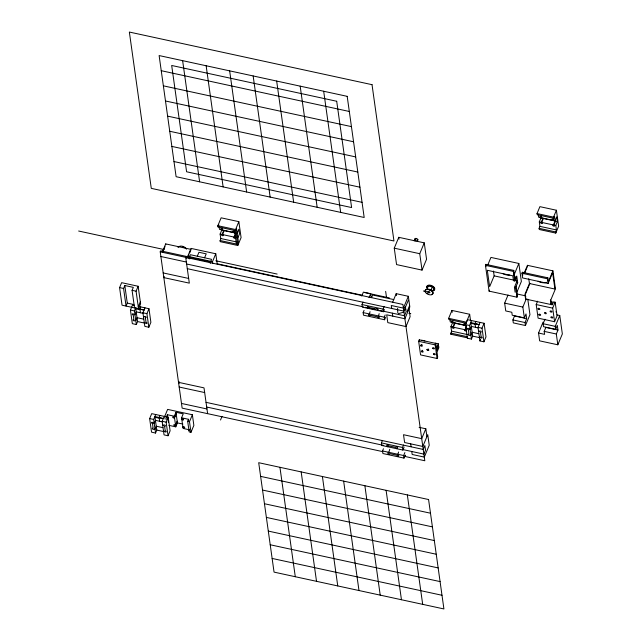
<?xml version="1.0" encoding="UTF-8"?>
<svg xmlns="http://www.w3.org/2000/svg" width="641" height="641" viewBox="0 0 641 641"><rect width="100%" height="100%" fill="white"/><g stroke="black" fill="none" stroke-linecap="round" stroke-linejoin="round"><path stroke-width="0.96" d="M174.448 417.467A0.962 0.537 22.6 0 0 172.998 416.834A0.962 0.537 22.6 0 0 173.134 417.796A0.962 0.537 22.6 0 0 174.488 417.772L176.499 412.54A0.962 0.537 22.6 0 0 176.387 412.379M175.546 425.287A0.962 0.537 22.6 0 0 174.096 424.654A0.962 0.537 22.6 0 0 174.232 425.616A0.962 0.537 22.6 0 0 175.586 425.592L177.253 421.177M174.488 417.772L176.499 412.54M119.579 287.609L121.63 282.673L138.136 286.255L140.603 303.842L138.544 308.77L122.046 305.196L119.579 287.609L123.585 288.474L126.053 306.061L127.279 303.105L124.819 285.517L133.312 287.36L132.078 290.317L134.546 307.904M123.585 288.474L124.819 285.517M138.544 308.77L136.084 291.19L138.136 286.255M139.946 309.178L144.193 310.1L135.66 307.976L137.567 321.566L136.333 324.53L132.326 323.657L130.427 310.068L132.479 305.132L134.081 305.485M136.333 324.53L134.426 310.933L135.66 307.976M382.741 451.633L182.14 408.133L160.218 251.825L160.627 250.839L186.106 256.36L186.387 258.315M138.272 306.775L140.323 301.847M162.309 252.033L165.69 243.9L191.17 249.421M162.758 251.993L165.017 246.569M140.724 306.919L139.906 308.898L140.451 312.76M139.025 306.55L148.976 308.714L150.883 322.303L148.832 327.239L144.826 326.365L142.919 312.776L144.97 307.84M148.832 327.239L146.925 313.641L148.976 308.714M164.248 276.632L163.84 277.617L189.319 283.138L185.698 257.353L186.106 256.36M188.013 258.195L187.749 256.296L191.034 248.404L215.785 253.772L217.251 264.236M187.789 257.562L188.919 254.846M189.672 253.035L190.794 250.327M189.135 258.788L189.824 257.145M197.308 256.216L198.95 252.274L206.226 253.852L204.583 257.794M219.919 240.479L237.635 244.317L238.46 242.346L236.553 228.749L235.728 230.72L218.012 226.882L217.852 225.712L221.137 217.82L238.845 221.658L241.088 237.603L237.803 245.495L220.087 241.649L220.744 238.508L220.119 234.053L221.762 230.103L235.143 233.012M218.012 226.882L218.837 224.911M221.642 229.839L222.299 228.26M222.066 234.494L222.539 234.598A0.962 0.537 22.6 0 1 223.172 235.608A0.962 0.537 22.6 0 1 221.682 235.287A0.962 0.537 22.6 0 1 222.066 234.494L223.829 230.271M210.24 263.363L210.929 261.72M222.539 234.598L224.302 230.367M212.764 263.563L212.5 261.664L215.785 253.772M159.168 417.7L163.415 418.613L154.882 416.49L156.789 430.079L155.555 433.044L151.556 432.17L149.649 418.581L151.701 413.645L164.2 416.362L162.141 421.289L164.048 434.886L168.054 435.752L170.105 430.816L168.198 417.227L166.596 416.882M155.555 433.044L153.648 419.446L155.707 414.519M233.781 232.467L234.438 230.888M237.803 245.495L235.567 229.55L238.845 221.658M159.954 415.44L159.128 417.411L159.673 421.273M234.205 237.122L234.67 237.226A0.962 0.537 22.6 0 1 235.311 238.244A0.962 0.537 22.6 0 1 233.821 237.915A0.962 0.537 22.6 0 1 234.205 237.122L235.608 233.741M234.67 237.226L235.728 234.694M237.178 233.204L238.821 229.262L239.478 233.949L237.835 237.891M165.154 419.198L164.745 416.297L167.621 409.399L192.372 414.759L193.862 425.392L190.986 432.298L189.167 431.898L187.677 421.273L188.502 419.302L181.579 417.796L183.222 413.854L175.946 412.275L174.304 416.217L175.794 426.85L168.879 425.352M236.97 242.747L236.425 244.061L234.518 230.456M166.972 419.591L166.564 416.69L167.389 414.719L174.304 416.217M168.054 435.752L166.147 422.155L168.198 417.227M176.139 413.685L176.555 412.7M175.586 425.592L177.301 421.482M175.794 426.85L177.437 422.908L175.946 412.275M190.986 432.298L189.496 421.666L192.372 414.759M188.975 430.496L189.52 429.182M220.512 420.015L222.026 416.378M361.74 296.07L363.375 292.12L370.658 293.698L371.211 297.656M384.392 309.491L383.47 311.71L362.365 307.135L362.005 304.555L363.03 302.087M369.016 297.648L370.658 293.698M385.626 317.295L384.6 319.755L363.495 315.18L363.135 312.6L364.056 310.38M371.604 297.464L372.637 294.996L393.734 299.571M394.255 248.171L398.774 237.322L424.254 242.851L426.553 259.26L422.042 270.109L396.563 264.589L394.255 248.171L419.743 253.7L422.042 270.109M370.065 311.686L369.224 314.491A0.962 0.537 22.6 0 0 368.391 314.883A0.962 0.537 22.6 0 0 369.384 315.66A0.962 0.537 22.6 0 0 370.21 315.276L377.493 316.854A0.962 0.537 22.6 0 0 378.486 317.64A0.962 0.537 22.6 0 0 379.312 317.247A0.962 0.537 22.6 0 0 378.318 316.462L379.16 313.657M383.47 311.71L383.11 309.13L384.135 306.662M414.118 240.84L414.847 239.085M415.128 241.072L416.225 238.444M384.6 319.755L384.239 317.175L385.161 314.963M417.147 241.497L417.876 239.742M392.709 302.039L396.202 293.658L408.333 296.286L409.823 306.919L404.896 318.753L386.699 314.803L387.797 322.623L405.993 326.565L410.104 316.702L409.006 308.89M419.743 253.7L424.254 242.851M408.333 296.286L403.405 308.121L391.274 305.493L391.691 308.457M408.341 300.244L403.822 311.093L186.627 263.996M407.163 311.43L409.631 305.509M429.318 289.852A3.213 1.787 22.6 0 1 430.824 290.549L432.467 286.607M437.114 346.02L438.668 346.356L438.853 347.718L437.01 352.157L437.691 357.005L437.074 358.479L420.568 354.906L418.661 341.308L419.278 339.826L435.784 343.408L436.465 348.247L438.308 343.808L435.215 343.143M404.102 447.098L402.877 450.054L381.772 445.479L381.411 442.899L382.437 440.431M405.032 455.639L403.998 458.107L382.901 453.532L382.533 450.952L383.462 448.732M427.98 350.491L428.597 349.008M389.776 449.293L388.622 452.834A0.962 0.537 22.6 0 0 387.797 453.227A0.962 0.537 22.6 0 0 388.791 454.012A0.962 0.537 22.6 0 0 389.616 453.62L396.899 455.198A0.962 0.537 22.6 0 0 397.893 455.983A0.962 0.537 22.6 0 0 398.718 455.599A0.962 0.537 22.6 0 0 397.724 454.814L398.566 452.009M437.074 358.479L435.167 344.89L435.784 343.408M466.536 323.336L448.82 319.498L448.652 318.329L451.937 310.436L469.653 314.274L470.574 320.845M438.668 346.356L436.817 350.787L436.649 349.617L438.5 345.179L438.308 343.808M467.674 337.911L450.887 334.265L451.544 331.125L450.919 326.67L452.562 322.727L465.951 325.628M402.877 450.054L402.508 447.474L403.542 445.006M452.875 327.11L453.347 327.214A0.962 0.537 22.6 0 1 453.98 328.224A0.962 0.537 22.6 0 1 452.49 327.904A0.962 0.537 22.6 0 1 452.875 327.11L454.629 322.888M453.347 327.214L455.102 322.984M450.887 334.265L451.617 332.519M403.998 458.107L403.638 455.527L404.872 452.57M516.053 286.623L517.391 296.198L516.983 297.184L489.075 291.134L485.461 265.342L485.87 264.356L513.778 270.406L515.116 279.981M487.921 264.645L490.934 257.418L518.841 263.467L521.365 281.439L516.438 293.282M469.653 314.274L466.368 322.167L448.652 318.329M465.005 329.746L465.478 329.843A0.962 0.537 22.6 0 1 466.111 330.86A0.962 0.537 22.6 0 1 464.621 330.532A0.962 0.537 22.6 0 1 465.005 329.746L466.416 326.365M465.478 329.843L466.183 328.152M419.118 427.339L425.824 428.789L421.714 438.652L403.518 434.71L404.615 442.522L422.812 446.473L427.739 434.63L429.23 445.263L424.302 457.097L412.171 454.469L411.754 451.496M465.318 323.072L467.425 338.224L471.431 339.089L469.524 325.5L471.576 320.564M493.466 271.031L494.147 275.862L489.628 286.711L487.328 270.294L512.808 275.822L513.497 280.702L514.707 280.966L516.758 276.039L517.696 282.681L515.636 287.609L516.983 297.184M475.822 321.486L475.005 323.457L475.542 327.319M489.075 291.134L489.484 290.149M471.431 339.089L472.657 336.132L470.758 322.535L479.292 324.666L475.045 323.745M469.524 325.5L465.518 324.626L467.569 319.699L484.075 323.272L485.982 336.87L483.931 341.797L479.925 340.932L478.018 327.343L480.069 322.407M483.931 341.797L482.024 328.208L484.075 323.272M479.925 340.932L480.542 339.45M538.264 214.543L538.64 217.219L555.138 220.792L554.513 216.338L553.696 218.309L537.19 214.735L537.03 213.565L539.898 206.658L556.404 210.232L558.64 226.177L555.763 233.084L539.265 229.502L539.097 228.332L539.922 226.361L539.297 221.906L540.94 217.956L557.438 221.538L555.795 225.48L556.42 229.935L555.763 233.084M514.707 280.966L513.369 271.391L513.778 270.406M513.914 275.301L518.841 263.467M526.662 318.609L514.531 315.973L512.888 319.923L513.305 322.888L525.436 325.524L525.019 322.551L526.662 318.609L526.005 313.922L524.362 317.864L512.231 315.236L511.814 312.263L505.749 310.949L504.651 303.129L508.041 294.996M540.82 217.692L541.477 216.113M541.244 222.347L541.717 222.451A0.962 0.537 22.6 0 1 542.358 223.461A0.962 0.537 22.6 0 1 540.86 223.14A0.962 0.537 22.6 0 1 541.244 222.347L542.959 218.236M515.116 292.232L514.427 287.352L516.478 282.417L515.685 276.72M541.717 222.451L543.432 218.341M528.761 278.683L529.442 283.514L554.922 289.043L552.614 272.625L548.103 283.474L522.623 277.946L521.966 273.258L522.375 272.273L547.855 277.801L548.4 281.703L552.919 270.855L527.439 265.334L524.05 273.467M524.875 272.521L527.134 267.105M553.696 218.309L553.528 217.139L556.404 210.232M552.959 220.32L553.616 218.741M553.383 224.975L553.848 225.079A0.962 0.537 22.6 0 1 554.489 226.097A0.962 0.537 22.6 0 1 552.999 225.768A0.962 0.537 22.6 0 1 553.383 224.975L556.781 216.85L557.438 221.538M529.442 283.514L524.923 294.363L525.58 299.051L552.342 304.836L553.576 301.871L555.154 302.215L557.061 315.813L554.593 321.726L538.095 318.152L536.188 304.555L537.591 301.174M553.848 225.079L555.563 220.969M525.444 294.155L529.963 283.306M525.58 299.051L525.716 296.11M524.362 317.864L522.848 307.079L526.237 298.938M525.436 325.524L529.955 314.675L527.775 299.139M548.103 283.474L547.446 278.787L547.855 277.801M556.957 314.899L559.761 315.5L562.349 333.945L557.83 344.794L539.626 340.852L538.536 333.032L543.047 322.183M550.827 304.507L552.053 301.542L552.454 304.395M557.83 344.794L556.316 334.009L557.958 330.067L557.301 325.38L555.659 329.322L543.528 326.694L543.111 323.721L544.994 319.202M554.593 321.726L552.686 308.137L555.154 302.215M538.536 333.032L544.602 334.354L544.185 331.381L545.828 327.439L557.958 330.067M555.659 329.322L555.242 326.349L559.761 315.5M177.982 247.346L178.398 246.424M430.824 290.549L431.305 290.205M403.421 308.201L405.465 307.143L406.122 311.838L404.479 315.781L380.025 310.476M403.75 310.548L405.793 309.491M398.309 313.681L403.966 312.111M545.275 312.552L545.307 312.552A0.962 0.537 22.6 0 1 546.3 313.321L546.292 313.465A0.962 0.537 22.6 0 1 545.379 313.705A0.962 0.537 22.6 0 1 544.481 312.96L544.481 312.816A0.962 0.537 22.6 0 1 545.395 312.576M161.244 70.694L349.313 111.478M163.367 85.838L351.436 126.622M165.49 100.982L353.56 141.765M167.613 116.125L355.683 156.909M169.737 131.269L357.806 172.052M537.03 213.565L553.528 217.139M539.297 221.906L555.795 225.48M171.86 146.412L359.93 187.196M539.922 226.361L556.42 229.935M539.097 228.332L555.603 231.914M173.983 161.556L362.061 202.34M485.461 265.342L513.369 271.391M521.966 273.258L547.446 278.787M494.147 275.862L516.798 280.774M516.478 282.417L517.696 282.681M514.427 287.352L515.636 287.609M217.852 225.712L235.567 229.55M235.231 232.787L219.462 229.366L219.086 226.69M516.83 293.947L525.452 295.813M220.119 234.053L235.888 237.474M536.188 304.555L552.686 308.137M220.744 238.508L237.242 242.082M504.651 303.129L522.848 307.079M423.397 290.99L429.005 292.208M543.111 323.721L555.242 326.349M512.888 319.923L525.019 322.551M364.585 292.528L389.335 297.889M544.185 331.381L556.316 334.009M78.651 231.024L164.16 249.565M215.809 260.767L277.136 274.068M187.749 256.296L212.5 261.664M189.68 257.474L210.793 262.049L211.498 259.301L190.385 254.717L189.568 256.688L189.872 258.876M217.443 263.836L362.59 295.309M160.218 251.825L402.893 304.451L424.815 460.759L404.271 456.304M470.871 323.344L475.117 324.266M160.875 256.512L186.355 262.041M478.018 327.343L482.024 328.208M478.09 327.872L471.295 326.405L470.061 329.362L469.156 329.162A0.962 0.537 22.6 0 0 468.162 328.376A0.962 0.537 22.6 0 0 467.337 328.769A0.962 0.537 22.6 0 0 468.331 329.554L468.988 334.241A0.962 0.537 22.6 0 0 468.154 334.634A0.962 0.537 22.6 0 0 469.148 335.411A0.962 0.537 22.6 0 0 469.973 335.027L470.887 335.219L472.121 332.262L478.723 333.697M466.039 325.404L450.262 321.982L449.886 319.306M408.894 313.297L410.777 313.705M362.005 304.555L383.11 309.13M478.555 331.205L479.468 331.397A0.962 0.537 22.6 0 1 480.293 331.012A0.962 0.537 22.6 0 1 481.287 331.798A0.962 0.537 22.6 0 1 480.462 332.182L481.119 336.87A0.962 0.537 22.6 0 1 482.112 337.655A0.962 0.537 22.6 0 1 481.279 338.047A0.962 0.537 22.6 0 1 480.293 337.262L479.38 337.062M187.292 268.683L363.391 306.871M365.346 307.295L369.264 308.145M371.219 308.569L375.129 309.419M450.919 326.67L466.696 330.091M451.544 331.125L467.081 334.49M472.657 336.132L480.213 337.767M363.135 312.6L384.239 317.175M450.727 333.096L467.225 336.677M163.175 272.93L188.662 278.45M421.81 340.235L424.903 340.908M418.661 341.308L435.167 344.89M132.078 290.317L136.084 291.19M127.279 303.105L133.889 304.539M135.772 308.786L140.018 309.707M130.427 310.068L134.426 310.933M142.919 312.776L146.925 313.641M142.999 313.313L136.204 311.838L134.971 314.795L134.057 314.595A0.962 0.537 22.6 0 0 133.064 313.818A0.962 0.537 22.6 0 0 132.238 314.202A0.962 0.537 22.6 0 0 133.232 314.987L133.889 319.675A0.962 0.537 22.6 0 0 133.064 320.067A0.962 0.537 22.6 0 0 134.057 320.853A0.962 0.537 22.6 0 0 134.882 320.46L135.788 320.66L137.022 317.696L143.632 319.13M143.464 316.638L144.369 316.838A0.962 0.537 22.6 0 1 145.203 316.446A0.962 0.537 22.6 0 1 146.196 317.231A0.962 0.537 22.6 0 1 145.363 317.615L146.02 322.311A0.962 0.537 22.6 0 1 147.013 323.088A0.962 0.537 22.6 0 1 146.188 323.481A0.962 0.537 22.6 0 1 145.195 322.695L144.289 322.503M137.567 321.566L144.169 323M178.527 382.34L204.006 387.869L207.62 413.661M179.184 387.036L204.663 392.556M206.033 402.34L423.228 449.437L424.871 445.495L425.528 450.182L423.885 454.124L403.341 449.67M381.411 442.899L402.508 447.474M206.69 407.027L383.775 445.431M181.483 403.445L206.963 408.974M382.533 450.952L403.638 455.527M164.745 416.297L166.564 416.69M187.677 421.273L189.496 421.666M154.994 417.299L159.24 418.22M177.437 422.908L182.893 424.086M149.649 418.581L153.648 419.446M162.141 421.289L166.147 422.155M162.221 421.826L155.426 420.352L154.193 423.308L153.279 423.116A0.962 0.537 22.6 0 0 152.294 422.331A0.962 0.537 22.6 0 0 151.46 422.715A0.962 0.537 22.6 0 0 152.454 423.501L153.111 428.188A0.962 0.537 22.6 0 0 152.286 428.581A0.962 0.537 22.6 0 0 153.279 429.366A0.962 0.537 22.6 0 0 154.104 428.973L155.018 429.174L156.244 426.217L162.854 427.643M189.127 429.742L183.07 428.428L181.579 417.796M162.686 425.151L163.599 425.352A0.962 0.537 22.6 0 1 164.425 424.959A0.962 0.537 22.6 0 1 165.418 425.744A0.962 0.537 22.6 0 1 164.585 426.137L165.25 430.824A0.962 0.537 22.6 0 1 166.235 431.609A0.962 0.537 22.6 0 1 165.41 431.994A0.962 0.537 22.6 0 1 164.416 431.209L163.511 431.016M156.789 430.079L163.399 431.513M260.623 476.375L430.496 513.209M262.538 490.053L432.411 526.886M264.453 503.73L434.326 540.563M266.376 517.407L436.249 554.241M268.291 531.085L438.164 567.918M270.214 544.762L440.087 581.595M272.129 558.439L442.002 595.273M425.295 290.862L425.255 290.549A4.175 2.324 22.6 0 1 430.848 289.924A4.175 2.324 22.6 0 1 431.906 294.243M552.919 270.855L555.443 288.835L550.923 299.684L551.468 303.586L551.06 304.579L550.403 299.884M527.439 265.334L527.551 266.111M522.375 272.273L522.784 275.205M485.87 264.356L486.142 266.311M451.937 310.436L452.201 312.311M419.278 339.826L419.551 341.765M425.824 428.789L426.914 436.609M398.774 237.322L399.031 239.149M396.202 293.658L396.475 295.589M392.348 313.153L392.765 316.117M410.681 443.836L411.097 446.809M385.65 291.367L386.403 296.679M405.232 455.142L405.344 455.927M407.339 494.924L422.683 604.343M377.469 310.404L377.389 309.819A0.962 0.537 22.6 0 0 378.214 309.435A0.962 0.537 22.6 0 0 377.228 308.65A0.962 0.537 22.6 0 0 376.395 309.034L369.12 307.456A0.962 0.537 22.6 0 0 368.126 306.678A0.962 0.537 22.6 0 0 367.293 307.063A0.962 0.537 22.6 0 0 368.287 307.848L368.375 308.433M396.875 448.756L396.795 448.171A0.962 0.537 22.6 0 0 397.62 447.779A0.962 0.537 22.6 0 0 396.627 446.993A0.962 0.537 22.6 0 0 395.801 447.386L388.518 445.807A0.962 0.537 22.6 0 0 387.533 445.022A0.962 0.537 22.6 0 0 386.699 445.415A0.962 0.537 22.6 0 0 387.693 446.192L387.773 446.777M386.106 490.325L401.45 599.744M323.681 91.238L340.675 212.379M364.873 485.718L380.217 595.136M300.172 86.142L317.167 207.283M343.64 481.111L358.984 590.529M276.664 81.046L293.65 202.187M322.407 476.511L337.751 585.93M253.155 75.95L270.141 197.091M301.166 471.904L316.518 581.323M229.646 70.847L246.633 191.988M279.933 467.297L295.285 576.716M206.138 65.751L223.124 186.892M182.629 60.655L199.615 181.796M165.69 243.9L165.803 244.678M188.502 419.302L188.758 421.145M178.935 381.355L179.208 383.31M167.389 414.719L167.926 418.589M168.198 420.52L168.471 422.451M397.564 308.369L397.805 312.792M422.675 350.547A0.962 0.537 22.6 0 1 422.243 350.306M422.098 344.754A0.962 0.537 22.6 0 1 421.626 344.578M556.043 311.534A1.931 1.074 22.6 0 1 556.132 312.143M509.771 275.061A7.396 4.11 22.6 0 1 502.792 273.547M546.404 282.312A7.396 4.11 22.6 0 1 538.087 281.207M176.539 412.844A0.962 0.537 22.6 0 1 176.475 412.964M178.711 247.13A4.175 2.324 22.6 0 1 181.932 246.152A4.175 2.324 22.6 0 1 185.938 248.371M186.219 248.788A4.175 2.324 22.6 0 1 186.411 249.213M428.052 293.738A4.175 2.324 22.6 0 1 427.114 293.217M427.675 287.873A3.213 1.787 22.6 0 1 431.145 286.535A3.213 1.787 22.6 0 1 433.228 289.964M427.355 288.722A4.175 2.324 22.6 0 1 428.741 285.59A4.175 2.324 22.6 0 1 434.269 288.258A4.175 2.324 22.6 0 1 431.914 290.926M433.829 290.197A4.175 2.324 22.6 0 1 433.052 290.405M427.098 287.529A4.175 2.324 22.6 0 1 431.113 285.389A4.175 2.324 22.6 0 1 434.398 289.82M427.803 286.872A3.213 1.787 22.6 0 1 428.268 286.062M430.96 285.91A3.213 1.787 22.6 0 1 433.076 287.088M433.54 287.617A3.213 1.787 22.6 0 1 433.821 288.154M415.12 239.622A1.611 0.897 22.6 0 1 415.592 238.396A1.611 0.897 22.6 0 1 417.74 239.389A1.611 0.897 22.6 0 1 416.882 240.447M182.845 246.777A1.611 0.897 22.6 0 1 183.614 247.073M184.223 247.554A1.611 0.897 22.6 0 1 184.408 247.819M426.962 349.569L426.962 349.714A0.962 0.537 22.6 0 0 427.859 350.459A0.962 0.537 22.6 0 0 428.773 350.218L428.773 350.074A0.962 0.537 22.6 0 0 427.876 349.329A0.962 0.537 22.6 0 0 426.962 349.569M372.028 84.676L129.354 32.05L151.276 188.358L393.951 240.984L372.028 84.676M347.19 96.342L159.12 55.559L176.107 176.7L364.184 217.483L347.19 96.342M336.701 101.262L171.684 65.478L186.595 171.772L351.613 207.556L336.701 101.262M428.573 499.531L258.7 462.698L274.052 572.117L443.917 608.95L428.573 499.531M425.143 291.703L425.047 291.038A4.175 2.324 22.6 0 1 430.8 290.509A4.175 2.324 22.6 0 1 431.441 294.804A4.175 2.324 22.6 0 1 425.143 291.703M428.108 292.072L428.092 291.919A0.962 0.537 22.6 0 1 429.446 291.831A0.962 0.537 22.6 0 1 429.542 292.809A0.962 0.537 22.6 0 1 428.108 292.072M420.648 345.771A0.962 0.537 22.6 0 0 422.219 346.108A0.962 0.537 22.6 0 0 421.297 345.058A0.962 0.537 22.6 0 0 420.648 345.771M432.779 348.4A0.962 0.537 22.6 0 0 434.35 348.744A0.962 0.537 22.6 0 0 433.444 347.694A0.962 0.537 22.6 0 0 432.779 348.4M433.596 354.257A0.962 0.537 22.6 0 0 435.175 354.601A0.962 0.537 22.6 0 0 434.261 353.552A0.962 0.537 22.6 0 0 433.596 354.257M421.466 351.629A0.962 0.537 22.6 0 0 423.044 351.973A0.962 0.537 22.6 0 0 422.131 350.923A0.962 0.537 22.6 0 0 421.466 351.629M550.298 311.646A0.962 0.537 22.6 0 0 551.877 311.991A0.962 0.537 22.6 0 0 550.964 310.933A0.962 0.537 22.6 0 0 550.298 311.646M538.168 309.018A0.962 0.537 22.6 0 0 539.746 309.355A0.962 0.537 22.6 0 0 538.825 308.305A0.962 0.537 22.6 0 0 538.168 309.018M538.985 314.875A0.962 0.537 22.6 0 0 540.563 315.22A0.962 0.537 22.6 0 0 539.65 314.17A0.962 0.537 22.6 0 0 538.985 314.875M551.124 317.503A0.962 0.537 22.6 0 0 552.694 317.848A0.962 0.537 22.6 0 0 551.789 316.798A0.962 0.537 22.6 0 0 551.124 317.503M232.947 232.002A0.962 0.537 22.6 0 0 234.526 232.346A0.962 0.537 22.6 0 0 233.612 231.297A0.962 0.537 22.6 0 0 232.947 232.002M220.816 229.374A0.962 0.537 22.6 0 0 222.387 229.71A0.962 0.537 22.6 0 0 221.482 228.661A0.962 0.537 22.6 0 0 220.816 229.374M463.755 324.618A0.962 0.537 22.6 0 0 465.326 324.963A0.962 0.537 22.6 0 0 464.421 323.913A0.962 0.537 22.6 0 0 463.755 324.618M451.617 321.99A0.962 0.537 22.6 0 0 453.195 322.335A0.962 0.537 22.6 0 0 452.282 321.277A0.962 0.537 22.6 0 0 451.617 321.99M183.038 427.339A0.962 0.537 22.6 0 0 184.616 427.683A0.962 0.537 22.6 0 0 183.703 426.634A0.962 0.537 22.6 0 0 183.038 427.339M181.94 419.526A0.962 0.537 22.6 0 0 183.518 419.871A0.962 0.537 22.6 0 0 182.605 418.821A0.962 0.537 22.6 0 0 181.94 419.526M552.125 219.855A0.962 0.537 22.6 0 0 553.704 220.2A0.962 0.537 22.6 0 0 552.79 219.15A0.962 0.537 22.6 0 0 552.125 219.855M539.994 217.227A0.962 0.537 22.6 0 0 541.565 217.563A0.962 0.537 22.6 0 0 540.659 216.514A0.962 0.537 22.6 0 0 539.994 217.227"/></g></svg>
